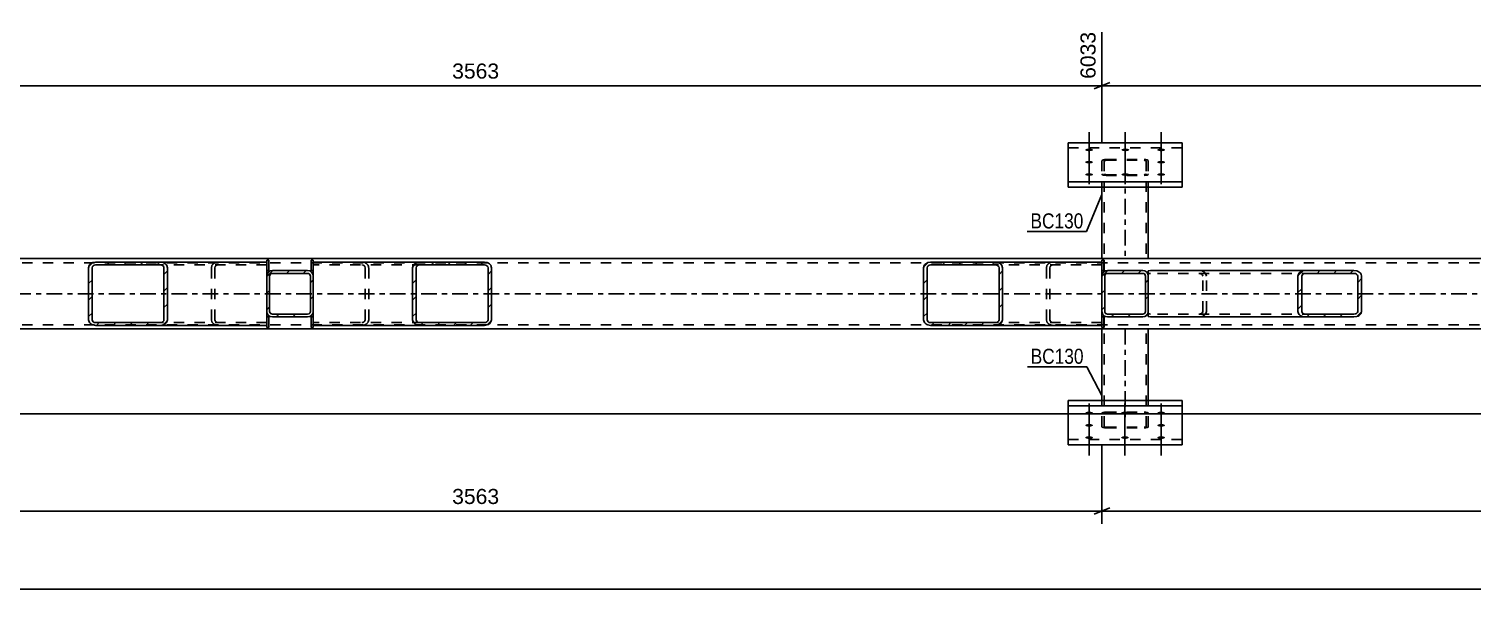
# Model space of a CAD drawing. Header units: millimetres. Extents: x -90 to 1099, y -612 to 229.
# Drawn here: x 196 to 469.6, y -394.3 to -288 of the extents above; entities that cross this region are included whole.
import ezdxf

# ---------------------------------------------------------------- set-up
doc = ezdxf.new("R2010")
doc.units = ezdxf.units.MM
doc.linetypes.add('DXK_LINE_DOT2', pattern=[3.9198, 1.9599, -1.9599])
doc.linetypes.add('DXK_LINE_DOT3', pattern=[5.9187, 2.979, -0.9799, 0.9799, -0.9799])
doc.styles.add('Arial', font='ARIAL.TTF', dxfattribs={"height": 0.2})
doc.styles.add('Arial Narrow', font='ARIALN.TTF', dxfattribs={"height": 0.2})

# ---------------------------------------------------------------- blocks, each defined once
blk = doc.blocks.new('Part-761555022-1783 - 1777')
at = {"color": 2, "linetype": 'Continuous'}
for p, q in [((241.1, -331.84), (241.1, -331.84)), ((241.1, -331.84), (241.5, -331.84)), ((241.1, -331.84), (241.1, -332.36)), ((241.1, -333.84), (241.5, -333.84)), ((241.5, -331.84), (241.5, -331.84)), ((241.5, -333.84), (241.5, -331.84)), ((241.5, -333.84), (241.5, -333.84))]:
    blk.add_line(p, q, dxfattribs=at)
at = {"color": 7, "linetype": 'DXK_LINE_DOT2'}
for p, q in [((241.1, -333.84), (241.1, -331.84)), ((241.1, -332.36), (241.1, -333.84)), ((241.5, -331.84), (241.5, -333.84)), ((241.5, -333.84), (241.5, -333.84))]:
    blk.add_line(p, q, dxfattribs=at)
blk = doc.blocks.new('Part-761555022-1896 - 1777')
at = {"linetype": 'Continuous'}
h = blk.add_hatch(dxfattribs=at)
h.set_pattern_fill('', scale=0.7, style=0, pattern_type=0)
h.set_pattern_definition([(45, (249.243, -342.5605), (-1.57154, 1.57154), [])])
h.paths.add_polyline_path([(248.83, -342.64), (249.24, -342.56), (249.59, -342.33), (249.82, -341.98), (249.9, -341.58), (249.9, -334.91), (249.82, -334.5), (249.59, -334.15), (249.24, -333.92), (248.83, -333.84), (242.17, -333.84), (241.76, -333.92), (241.41, -334.15), (241.18, -334.5), (241.1, -334.91), (241.1, -341.58), (241.18, -341.98), (241.41, -342.33), (241.76, -342.56), (242.17, -342.64)])
h.paths.add_polyline_path([(241.96, -342.07), (241.79, -341.95), (241.68, -341.78), (241.63, -341.58), (241.63, -334.91), (241.68, -334.7), (241.79, -334.53), (241.96, -334.42), (242.17, -334.38), (248.83, -334.38), (249.04, -334.42), (249.21, -334.53), (249.33, -334.7), (249.37, -334.91), (249.37, -341.58), (249.33, -341.78), (249.21, -341.95), (249.04, -342.07), (248.83, -342.11), (242.17, -342.11)])
at = {"color": 7, "linetype": 'DXK_LINE_DOT2'}
for p, q in [((241.76, -333.92), (242.17, -333.84)), ((242.17, -333.84), (248.83, -333.84)), ((248.83, -333.84), (249.24, -333.92)), ((241.1, -334.91), (241.18, -334.5)), ((241.1, -341.58), (241.1, -334.91)), ((241.68, -334.7), (241.63, -334.91)), ((241.63, -341.58), (241.63, -334.91)), ((242.17, -334.38), (241.96, -334.42)), ((242.17, -334.38), (248.83, -334.38)), ((249.04, -334.42), (248.83, -334.38)), ((249.37, -334.91), (249.33, -334.7)), ((249.37, -341.58), (249.37, -334.91)), ((249.82, -334.5), (249.9, -334.91)), ((249.9, -341.58), (249.9, -334.91)), ((241.18, -341.98), (241.1, -341.58)), ((241.63, -341.58), (241.68, -341.78)), ((241.96, -342.07), (242.17, -342.11)), ((248.83, -342.11), (249.04, -342.07)), ((249.33, -341.78), (249.37, -341.58)), ((249.9, -341.58), (249.82, -341.98)), ((242.17, -342.64), (241.76, -342.56)), ((242.17, -342.11), (248.83, -342.11)), ((242.17, -342.64), (248.83, -342.64)), ((249.24, -342.56), (248.83, -342.64))]:
    blk.add_line(p, q, dxfattribs=at)
at = {"color": 2, "linetype": 'Continuous'}
for p, q in [((242.17, -333.84), (241.76, -333.92)), ((242.17, -333.84), (248.83, -333.84)), ((249.24, -333.92), (248.83, -333.84)), ((241.18, -334.5), (241.1, -334.91)), ((241.1, -341.58), (241.1, -334.91)), ((241.63, -334.91), (241.68, -334.7)), ((241.63, -341.58), (241.63, -334.91)), ((241.96, -334.42), (242.17, -334.38)), ((242.17, -334.38), (248.83, -334.38)), ((248.83, -334.38), (249.04, -334.42)), ((249.33, -334.7), (249.37, -334.91)), ((249.37, -341.58), (249.37, -334.91)), ((249.9, -334.91), (249.82, -334.5)), ((249.9, -341.58), (249.9, -334.91)), ((241.1, -341.58), (241.18, -341.98)), ((241.68, -341.78), (241.63, -341.58)), ((242.17, -342.11), (241.96, -342.07)), ((249.04, -342.07), (248.83, -342.11)), ((249.37, -341.58), (249.33, -341.78)), ((249.82, -341.98), (249.9, -341.58)), ((241.76, -342.56), (242.17, -342.64)), ((242.17, -342.11), (248.83, -342.11)), ((242.17, -342.64), (248.83, -342.64)), ((248.83, -342.64), (249.24, -342.56))]:
    blk.add_line(p, q, dxfattribs=at)
at = {"color": 7, "linetype": 'DXK_LINE_DOT3'}
blk.add_line((245.5, -338.24), (245.5, -338.24), dxfattribs=at)
at = {"color": 7, "linetype": 'DXK_LINE_DOT2'}
for centre, radius, start, end in [((242.17, -334.91), 1.07, 112.5, 157.5), ((242.17, -334.91), 0.533, 112.5, 157.5), ((248.83, -334.91), 0.533, 22.5, 67.5), ((248.83, -334.91), 1.07, 22.5, 67.5), ((242.17, -341.58), 1.07, 202.5, 247.5), ((242.17, -341.58), 0.533, 202.5, 247.5), ((248.83, -341.58), 0.533, 292.5, 337.5), ((248.83, -341.58), 1.07, 292.5, 337.5)]:
    blk.add_arc(centre, radius, start, end, dxfattribs=at)
at = {"color": 2, "linetype": 'Continuous'}
for centre, radius, start, end in [((242.17, -334.91), 1.07, 112.5, 157.5), ((242.17, -334.91), 0.533, 112.5, 157.5), ((248.83, -334.91), 0.533, 22.5, 67.5), ((248.83, -334.91), 1.07, 22.5, 67.5), ((242.17, -341.58), 1.07, 202.5, 247.5), ((242.17, -341.58), 0.533, 202.5, 247.5), ((248.83, -341.58), 0.533, 292.5, 337.5), ((248.83, -341.58), 1.07, 292.5, 337.5)]:
    blk.add_arc(centre, radius, start, end, dxfattribs=at)
blk = doc.blocks.new('Part-761555022-1781 - 1777')
at = {"color": 2, "linetype": 'Continuous'}
for p, q in [((399.44, -331.84), (399.43, -331.84)), ((399.43, -331.84), (399.83, -331.84)), ((399.43, -333.84), (399.43, -331.84)), ((399.43, -333.84), (399.83, -333.84)), ((399.83, -331.84), (399.84, -331.84)), ((399.83, -333.84), (399.83, -331.84)), ((399.84, -333.84), (399.83, -333.84))]:
    blk.add_line(p, q, dxfattribs=at)
at = {"color": 7, "linetype": 'DXK_LINE_DOT2'}
for p, q in [((399.44, -333.84), (399.44, -331.84)), ((399.84, -331.84), (399.84, -333.84)), ((399.84, -333.84), (399.84, -333.84))]:
    blk.add_line(p, q, dxfattribs=at)
blk = doc.blocks.new('Part-761555022-1782 - 1777')
at = {"color": 2, "linetype": 'Continuous'}
for p, q in [((399.44, -342.64), (399.43, -342.64)), ((399.43, -342.64), (399.43, -344.64)), ((399.43, -342.64), (399.83, -342.64)), ((399.83, -344.64), (399.43, -344.64)), ((399.83, -342.64), (399.84, -342.64)), ((399.83, -342.64), (399.83, -344.64)), ((399.84, -344.64), (399.83, -344.64))]:
    blk.add_line(p, q, dxfattribs=at)
at = {"color": 7, "linetype": 'DXK_LINE_DOT2'}
for p, q in [((399.44, -344.64), (399.44, -342.64)), ((399.84, -342.64), (399.84, -344.64))]:
    blk.add_line(p, q, dxfattribs=at)
blk = doc.blocks.new('Part-761555022-1784 - 1777')
at = {"color": 2, "linetype": 'Continuous'}
for p, q in [((241.1, -342.64), (241.5, -342.64)), ((241.1, -344.64), (241.1, -344.12)), ((241.5, -344.64), (241.1, -344.64)), ((241.5, -342.64), (241.5, -342.64)), ((241.5, -342.64), (241.5, -344.64)), ((241.5, -344.64), (241.5, -344.64))]:
    blk.add_line(p, q, dxfattribs=at)
at = {"color": 7, "linetype": 'DXK_LINE_DOT2'}
for p, q in [((241.1, -344.64), (241.1, -342.64)), ((241.1, -344.12), (241.1, -342.64)), ((241.5, -342.64), (241.5, -344.64))]:
    blk.add_line(p, q, dxfattribs=at)
blk = doc.blocks.new('Part-761555022-1794 - 1777')
at = {"color": 2, "linetype": 'Continuous'}
for p, q in [((249.5, -344.64), (249.5, -342.64)), ((249.9, -342.64), (249.5, -342.64)), ((249.5, -344.64), (249.5, -342.64)), ((249.9, -344.64), (249.5, -344.64)), ((249.9, -344.64), (249.9, -344.24))]:
    blk.add_line(p, q, dxfattribs=at)
at = {"color": 7, "linetype": 'DXK_LINE_DOT2'}
for p, q in [((249.5, -342.64), (249.5, -342.64)), ((249.5, -344.64), (249.5, -344.64)), ((249.9, -344.64), (249.9, -342.64)), ((249.9, -344.24), (249.9, -342.64))]:
    blk.add_line(p, q, dxfattribs=at)
blk = doc.blocks.new('Part-761555022-1842 - 1777')
at = {"color": 7, "linetype": 'DXK_LINE_DOT2'}
for p, q in [((399.5, -312.95), (399.44, -313.05)), ((399.44, -313.05), (399.44, -317.99)), ((399.68, -312.86), (399.5, -312.95)), ((399.94, -312.8), (399.68, -312.86)), ((399.84, -313.05), (399.87, -313)), ((399.84, -313.05), (399.84, -331.58)), ((399.87, -313), (399.96, -312.96)), ((400.24, -312.78), (399.94, -312.8)), ((399.96, -312.96), (400.09, -312.93)), ((400.09, -312.93), (400.24, -312.92)), ((400.24, -312.78), (407.44, -312.78)), ((400.24, -312.92), (407.44, -312.92)), ((407.75, -312.8), (407.44, -312.78)), ((407.44, -312.92), (407.6, -312.93)), ((407.6, -312.93), (407.73, -312.96)), ((407.73, -312.96), (407.81, -313)), ((408.01, -312.86), (407.75, -312.8)), ((407.81, -313), (407.84, -313.05)), ((407.84, -313.05), (407.84, -331.58)), ((408.18, -312.95), (408.01, -312.86)), ((408.24, -313.05), (408.18, -312.95)), ((408.24, -313.05), (408.24, -317.99)), ((399.44, -315.52), (399.5, -315.62)), ((399.5, -315.62), (399.68, -315.71)), ((399.68, -315.71), (399.94, -315.77)), ((399.87, -315.57), (399.84, -315.52)), ((399.96, -315.61), (399.87, -315.57)), ((399.94, -315.77), (400.24, -315.79)), ((400.09, -315.64), (399.96, -315.61)), ((400.24, -315.65), (400.09, -315.64)), ((400.24, -315.65), (407.44, -315.65)), ((400.24, -315.79), (407.44, -315.79)), ((407.6, -315.64), (407.44, -315.65)), ((407.44, -315.79), (407.75, -315.77)), ((407.73, -315.61), (407.6, -315.64)), ((407.81, -315.57), (407.73, -315.61)), ((407.75, -315.77), (408.01, -315.71)), ((407.84, -315.52), (407.81, -315.57)), ((408.01, -315.71), (408.18, -315.62)), ((408.18, -315.62), (408.24, -315.52)), ((399.44, -331.58), (408.24, -331.58))]:
    blk.add_line(p, q, dxfattribs=at)
at = {"color": 7, "linetype": 'DXK_LINE_DOT3'}
blk.add_line((403.84, -314.29), (403.84, -331.58), dxfattribs=at)
at = {"color": 2, "linetype": 'Continuous'}
for p, q in [((399.44, -317.99), (399.44, -331.58)), ((408.24, -331.58), (408.24, -317.99))]:
    blk.add_line(p, q, dxfattribs=at)
blk = doc.blocks.new('Part-761555022-1793 - 1777')
at = {"color": 2, "linetype": 'Continuous'}
for p, q in [((249.9, -331.84), (249.5, -331.84)), ((249.5, -333.84), (249.5, -331.84)), ((249.5, -333.84), (249.5, -331.84)), ((249.9, -333.84), (249.5, -333.84)), ((249.9, -331.84), (249.9, -332.24))]:
    blk.add_line(p, q, dxfattribs=at)
at = {"color": 7, "linetype": 'DXK_LINE_DOT2'}
for p, q in [((249.5, -331.84), (249.5, -331.84)), ((249.5, -333.84), (249.5, -333.84)), ((249.9, -333.84), (249.9, -331.84)), ((249.9, -332.24), (249.9, -333.84))]:
    blk.add_line(p, q, dxfattribs=at)
blk = doc.blocks.new('Bolt-761555022-1798 - 1777')
at = {"linetype": 'Continuous'}
for points in [[(397.01, -360.61), (397.16, -360.62), (397.31, -360.63), (397.44, -360.66), (397.56, -360.69), (397.65, -360.74), (397.71, -360.79), (397.74, -360.84), (397.74, -360.89), (397.71, -360.94), (397.65, -360.99), (397.56, -361.03), (397.44, -361.07), (397.31, -361.09), (397.16, -361.11), (397.01, -361.11), (396.86, -361.11), (396.71, -361.09), (396.58, -361.07), (396.47, -361.03), (396.38, -360.99), (396.31, -360.94), (396.28, -360.89), (396.28, -360.84), (396.31, -360.79), (396.38, -360.74), (396.47, -360.69), (396.58, -360.66), (396.71, -360.63), (396.86, -360.62)], [(403.81, -360.61), (403.96, -360.62), (404.11, -360.63), (404.24, -360.66), (404.36, -360.69), (404.45, -360.74), (404.51, -360.79), (404.54, -360.84), (404.54, -360.89), (404.51, -360.94), (404.45, -360.99), (404.36, -361.03), (404.24, -361.07), (404.11, -361.09), (403.96, -361.11), (403.81, -361.11), (403.66, -361.11), (403.51, -361.09), (403.38, -361.07), (403.27, -361.03), (403.18, -360.99), (403.11, -360.94), (403.08, -360.89), (403.08, -360.84), (403.11, -360.79), (403.18, -360.74), (403.27, -360.69), (403.38, -360.66), (403.51, -360.63), (403.66, -360.62)], [(410.68, -360.61), (410.83, -360.62), (410.98, -360.63), (411.11, -360.66), (411.22, -360.69), (411.31, -360.74), (411.37, -360.79), (411.41, -360.84), (411.41, -360.89), (411.37, -360.94), (411.31, -360.99), (411.22, -361.03), (411.11, -361.07), (410.98, -361.09), (410.83, -361.11), (410.68, -361.11), (410.52, -361.11), (410.38, -361.09), (410.25, -361.07), (410.13, -361.03), (410.04, -360.99), (409.98, -360.94), (409.95, -360.89), (409.95, -360.84), (409.98, -360.79), (410.04, -360.74), (410.13, -360.69), (410.25, -360.66), (410.38, -360.63), (410.52, -360.62)], [(397.01, -362.96), (397.16, -362.97), (397.31, -362.98), (397.44, -363.01), (397.56, -363.04), (397.65, -363.09), (397.71, -363.13), (397.74, -363.19), (397.74, -363.24), (397.71, -363.29), (397.65, -363.34), (397.56, -363.38), (397.44, -363.41), (397.31, -363.44), (397.16, -363.46), (397.01, -363.46), (396.86, -363.46), (396.71, -363.44), (396.58, -363.41), (396.47, -363.38), (396.38, -363.34), (396.31, -363.29), (396.28, -363.24), (396.28, -363.19), (396.31, -363.13), (396.38, -363.09), (396.47, -363.04), (396.58, -363.01), (396.71, -362.98), (396.86, -362.97)], [(410.68, -362.96), (410.83, -362.97), (410.98, -362.98), (411.11, -363.01), (411.22, -363.04), (411.31, -363.09), (411.37, -363.13), (411.41, -363.19), (411.41, -363.24), (411.37, -363.29), (411.31, -363.34), (411.22, -363.38), (411.11, -363.41), (410.98, -363.44), (410.83, -363.46), (410.68, -363.46), (410.52, -363.46), (410.38, -363.44), (410.25, -363.41), (410.13, -363.38), (410.04, -363.34), (409.98, -363.29), (409.95, -363.24), (409.95, -363.19), (409.98, -363.13), (410.04, -363.09), (410.13, -363.04), (410.25, -363.01), (410.38, -362.98), (410.52, -362.97)], [(397.01, -365.29), (397.16, -365.29), (397.31, -365.31), (397.44, -365.33), (397.56, -365.37), (397.65, -365.41), (397.71, -365.46), (397.74, -365.51), (397.74, -365.56), (397.71, -365.61), (397.65, -365.66), (397.56, -365.7), (397.44, -365.74), (397.31, -365.77), (397.16, -365.78), (397.01, -365.79), (396.86, -365.78), (396.71, -365.77), (396.58, -365.74), (396.47, -365.7), (396.38, -365.66), (396.31, -365.61), (396.28, -365.56), (396.28, -365.51), (396.31, -365.46), (396.38, -365.41), (396.47, -365.37), (396.58, -365.33), (396.71, -365.31), (396.86, -365.29)], [(403.81, -365.29), (403.96, -365.29), (404.11, -365.31), (404.24, -365.33), (404.36, -365.37), (404.45, -365.41), (404.51, -365.46), (404.54, -365.51), (404.54, -365.56), (404.51, -365.61), (404.45, -365.66), (404.36, -365.7), (404.24, -365.74), (404.11, -365.77), (403.96, -365.78), (403.81, -365.79), (403.66, -365.78), (403.51, -365.77), (403.38, -365.74), (403.27, -365.7), (403.18, -365.66), (403.11, -365.61), (403.08, -365.56), (403.08, -365.51), (403.11, -365.46), (403.18, -365.41), (403.27, -365.37), (403.38, -365.33), (403.51, -365.31), (403.66, -365.29)], [(410.68, -365.29), (410.83, -365.29), (410.98, -365.31), (411.11, -365.33), (411.22, -365.37), (411.31, -365.41), (411.37, -365.46), (411.41, -365.51), (411.41, -365.56), (411.37, -365.61), (411.31, -365.66), (411.22, -365.7), (411.11, -365.74), (410.98, -365.77), (410.83, -365.78), (410.68, -365.79), (410.52, -365.78), (410.38, -365.77), (410.25, -365.74), (410.13, -365.7), (410.04, -365.66), (409.98, -365.61), (409.95, -365.56), (409.95, -365.51), (409.98, -365.46), (410.04, -365.41), (410.13, -365.37), (410.25, -365.33), (410.38, -365.31), (410.52, -365.29)]]:
    blk.add_hatch(color=1, dxfattribs=at).paths.add_polyline_path(points)
at = {"color": 1, "linetype": 'Continuous'}
for p, q in [((397.01, -359.05), (397.01, -364.25)), ((403.81, -359.05), (403.81, -364.25)), ((410.68, -359.05), (410.68, -364.25)), ((397.01, -361.39), (397.01, -366.59)), ((397.01, -363.72), (397.01, -368.92)), ((403.81, -363.72), (403.81, -368.92)), ((410.68, -361.39), (410.68, -366.59)), ((410.68, -363.72), (410.68, -368.92))]:
    blk.add_line(p, q, dxfattribs=at)
blk = doc.blocks.new('Part-761555022-1813 - 1777')
at = {"linetype": 'Continuous'}
h = blk.add_hatch(dxfattribs=at)
h.set_pattern_fill('', scale=0.7, style=0, pattern_type=0)
h.set_pattern_definition([(45, (447.7795, -342.5605), (-1.57154, 1.57154), [])])
h.paths.add_polyline_path([(447.22, -342.64), (447.78, -342.56), (448.25, -342.33), (448.57, -341.98), (448.68, -341.58), (448.68, -334.91), (448.57, -334.5), (448.25, -334.15), (447.78, -333.92), (447.22, -333.84), (438.07, -333.84), (437.51, -333.92), (437.03, -334.15), (436.71, -334.5), (436.6, -334.91), (436.6, -341.58), (436.71, -341.98), (437.03, -342.33), (437.51, -342.56), (438.07, -342.64)])
h.paths.add_polyline_path([(437.79, -342.07), (437.55, -341.95), (437.39, -341.78), (437.34, -341.58), (437.34, -334.91), (437.39, -334.7), (437.55, -334.53), (437.79, -334.42), (438.07, -334.38), (447.22, -334.38), (447.5, -334.42), (447.74, -334.53), (447.9, -334.7), (447.95, -334.91), (447.95, -341.58), (447.9, -341.78), (447.74, -341.95), (447.5, -342.07), (447.22, -342.11), (438.07, -342.11)])
at = {"color": 2, "linetype": 'Continuous'}
for p, q in [((408.23, -333.9), (408.66, -333.84)), ((438.07, -333.84), (408.66, -333.84)), ((438.07, -333.84), (437.51, -333.92)), ((438.07, -333.84), (447.22, -333.84)), ((447.78, -333.92), (447.22, -333.84)), ((408.23, -333.9), (408.23, -334.91)), ((436.71, -334.5), (436.6, -334.91)), ((436.6, -341.58), (436.6, -334.91)), ((437.34, -334.91), (437.39, -334.7)), ((437.34, -341.58), (437.34, -334.91)), ((437.79, -334.42), (438.07, -334.38)), ((438.07, -334.38), (447.22, -334.38)), ((447.22, -334.38), (447.5, -334.42)), ((447.9, -334.7), (447.95, -334.91)), ((447.95, -341.58), (447.95, -334.91)), ((448.68, -334.91), (448.57, -334.5)), ((448.68, -341.58), (448.68, -334.91)), ((408.23, -342.56), (408.23, -341.58)), ((436.6, -341.58), (436.71, -341.98)), ((437.39, -341.78), (437.34, -341.58)), ((438.07, -342.11), (437.79, -342.07)), ((447.5, -342.07), (447.22, -342.11)), ((447.95, -341.58), (447.9, -341.78)), ((448.57, -341.98), (448.68, -341.58)), ((408.23, -342.58), (408.23, -342.56)), ((408.66, -342.64), (408.23, -342.58)), ((438.07, -342.64), (408.66, -342.64)), ((437.51, -342.56), (438.07, -342.64)), ((438.07, -342.11), (447.22, -342.11)), ((438.07, -342.64), (447.22, -342.64)), ((447.22, -342.64), (447.78, -342.56))]:
    blk.add_line(p, q, dxfattribs=at)
at = {"color": 7, "linetype": 'DXK_LINE_DOT2'}
for p, q in [((417.81, -333.84), (418.38, -333.92)), ((447.22, -333.84), (438.07, -333.84)), ((408.23, -333.9), (408.23, -334.49)), ((408.38, -334.42), (408.23, -334.49)), ((408.23, -342.33), (408.23, -334.91)), ((408.66, -334.38), (408.38, -334.42)), ((447.22, -334.38), (408.66, -334.38)), ((418.09, -334.42), (417.81, -334.38)), ((418.55, -334.91), (418.49, -334.7)), ((418.55, -341.58), (418.55, -334.91)), ((419.17, -334.5), (419.28, -334.91)), ((419.28, -341.58), (419.28, -334.91)), ((408.23, -342), (408.38, -342.07)), ((408.38, -342.07), (408.66, -342.11)), ((417.81, -342.11), (418.09, -342.07)), ((418.49, -341.78), (418.55, -341.58)), ((419.28, -341.58), (419.17, -341.98)), ((447.22, -342.11), (408.66, -342.11)), ((418.38, -342.56), (417.81, -342.64)), ((447.22, -342.64), (438.07, -342.64))]:
    blk.add_line(p, q, dxfattribs=at)
for centre, radius, start, end in [((417.93, -335.06), 0.668, 32.4104, 75.4453), ((418.04, -335.22), 1.34, 32.4104, 75.4453), ((417.93, -341.42), 0.668, 284.5547, 327.5896), ((418.04, -341.27), 1.34, 284.5547, 327.5896)]:
    blk.add_arc(centre, radius, start, end, dxfattribs=at)
at = {"color": 2, "linetype": 'Continuous'}
for centre, radius, start, end in [((437.84, -335.22), 1.34, 104.5547, 147.5896), ((437.96, -335.06), 0.668, 104.5547, 147.5896), ((447.33, -335.06), 0.668, 32.4104, 75.4453), ((447.44, -335.22), 1.34, 32.4104, 75.4453), ((437.84, -341.27), 1.34, 212.4104, 255.4453), ((437.96, -341.42), 0.668, 212.4104, 255.4453), ((447.33, -341.42), 0.668, 284.5547, 327.5896), ((447.44, -341.27), 1.34, 284.5547, 327.5896)]:
    blk.add_arc(centre, radius, start, end, dxfattribs=at)
blk = doc.blocks.new('Part-761555022-1815 - 1777')
at = {"linetype": 'Continuous'}
h = blk.add_hatch(dxfattribs=at)
h.set_pattern_fill('', scale=0.7, style=0, pattern_type=0)
h.set_pattern_definition([(45, (282.8844, -344.1605), (-1.57154, 1.57154), [])])
h.paths.add_polyline_path([(282.38, -344.24), (282.88, -344.16), (283.32, -343.93), (283.6, -343.58), (283.71, -343.18), (283.71, -333.31), (283.6, -332.9), (283.32, -332.55), (282.88, -332.32), (282.38, -332.24), (270.07, -332.24), (269.57, -332.32), (269.13, -332.55), (268.85, -332.9), (268.74, -333.31), (268.74, -343.18), (268.85, -343.58), (269.13, -343.93), (269.57, -344.16), (270.07, -344.24)])
h.paths.add_polyline_path([(269.82, -343.67), (269.6, -343.55), (269.46, -343.38), (269.41, -343.18), (269.41, -333.31), (269.46, -333.1), (269.6, -332.93), (269.82, -332.82), (270.07, -332.78), (282.38, -332.78), (282.63, -332.82), (282.85, -332.93), (282.99, -333.1), (283.04, -333.31), (283.04, -343.18), (282.99, -343.38), (282.85, -343.55), (282.63, -343.67), (282.38, -343.71), (270.07, -343.71)])
at = {"color": 2, "linetype": 'Continuous'}
for p, q in [((249.9, -332.24), (249.9, -332.55)), ((270.07, -332.24), (249.9, -332.24)), ((249.9, -332.55), (249.9, -334.91)), ((268.85, -332.9), (268.74, -333.31)), ((268.74, -343.18), (268.74, -333.31)), ((269.41, -333.31), (269.46, -333.1)), ((269.41, -343.18), (269.41, -333.31)), ((270.07, -332.24), (269.57, -332.32)), ((269.82, -332.82), (270.07, -332.78)), ((270.07, -332.24), (282.38, -332.24)), ((270.07, -332.78), (282.38, -332.78)), ((282.88, -332.32), (282.38, -332.24)), ((282.38, -332.78), (282.63, -332.82)), ((282.99, -333.1), (283.04, -333.31)), ((283.04, -343.18), (283.04, -333.31)), ((283.71, -333.31), (283.6, -332.9)), ((283.71, -343.18), (283.71, -333.31)), ((249.9, -343.18), (249.9, -341.58)), ((249.9, -343.93), (249.9, -343.18)), ((249.9, -344.24), (249.9, -343.93)), ((270.07, -344.24), (249.9, -344.24)), ((268.74, -343.18), (268.85, -343.58)), ((269.46, -343.38), (269.41, -343.18)), ((269.57, -344.16), (270.07, -344.24)), ((270.07, -343.71), (269.82, -343.67)), ((270.07, -343.71), (282.38, -343.71)), ((270.07, -344.24), (282.38, -344.24)), ((282.63, -343.67), (282.38, -343.71)), ((282.38, -344.24), (282.88, -344.16)), ((283.04, -343.18), (282.99, -343.38)), ((283.6, -343.58), (283.71, -343.18))]:
    blk.add_line(p, q, dxfattribs=at)
at = {"color": 7, "linetype": 'DXK_LINE_DOT2'}
for p, q in [((282.38, -332.78), (249.9, -332.78)), ((259.1, -332.24), (259.61, -332.32)), ((259.35, -332.82), (259.1, -332.78)), ((259.76, -333.31), (259.71, -333.1)), ((259.76, -343.18), (259.76, -333.31)), ((260.33, -332.9), (260.43, -333.31)), ((260.43, -343.18), (260.43, -333.31)), ((282.38, -332.24), (270.07, -332.24)), ((249.9, -334.91), (249.9, -341.58)), ((249.9, -343.58), (249.9, -343.18)), ((249.9, -344.16), (249.9, -343.58)), ((282.38, -343.71), (249.9, -343.71)), ((259.1, -343.71), (259.35, -343.67)), ((259.61, -344.16), (259.1, -344.24)), ((259.71, -343.38), (259.76, -343.18)), ((260.43, -343.18), (260.33, -343.58)), ((282.38, -344.24), (270.07, -344.24))]:
    blk.add_line(p, q, dxfattribs=at)
for centre, radius, start, end in [((259.17, -333.4), 0.615, 29.251, 73.2822), ((259.25, -333.5), 1.23, 29.251, 73.2822), ((259.17, -343.08), 0.615, 286.7178, 330.749), ((259.25, -342.98), 1.23, 286.7178, 330.749)]:
    blk.add_arc(centre, radius, start, end, dxfattribs=at)
at = {"color": 2, "linetype": 'Continuous'}
for centre, radius, start, end in [((269.92, -333.5), 1.23, 106.7178, 150.749), ((270, -333.4), 0.615, 106.7178, 150.749), ((282.45, -333.4), 0.615, 29.251, 73.2822), ((282.53, -333.5), 1.23, 29.251, 73.2822), ((269.92, -342.98), 1.23, 209.251, 253.2822), ((270, -343.08), 0.615, 209.251, 253.2822), ((282.45, -343.08), 0.615, 286.7178, 330.749), ((282.53, -342.98), 1.23, 286.7178, 330.749)]:
    blk.add_arc(centre, radius, start, end, dxfattribs=at)
blk = doc.blocks.new('Part-761555022-1882 - 1777')
at = {"color": 2, "linetype": 'Continuous'}
for p, q in [((399.44, -358.49), (399.44, -344.91)), ((408.24, -358.49), (408.24, -344.91))]:
    blk.add_line(p, q, dxfattribs=at)
at = {"color": 7, "linetype": 'DXK_LINE_DOT2'}
for p, q in [((408.24, -344.91), (399.44, -344.91)), ((399.84, -363.43), (399.84, -344.91)), ((407.84, -363.43), (407.84, -344.91)), ((399.44, -363.43), (399.44, -358.49)), ((408.24, -363.43), (408.24, -358.49)), ((399.5, -360.86), (399.44, -360.97)), ((399.68, -360.77), (399.5, -360.86)), ((399.94, -360.71), (399.68, -360.77)), ((399.84, -360.97), (399.87, -360.91)), ((399.87, -360.91), (399.96, -360.87)), ((400.24, -360.69), (399.94, -360.71)), ((399.96, -360.87), (400.09, -360.84)), ((400.09, -360.84), (400.24, -360.83)), ((400.24, -360.69), (407.44, -360.69)), ((400.24, -360.83), (407.44, -360.83)), ((407.75, -360.71), (407.44, -360.69)), ((407.44, -360.83), (407.6, -360.84)), ((407.6, -360.84), (407.73, -360.87)), ((407.73, -360.87), (407.81, -360.91)), ((408.01, -360.77), (407.75, -360.71)), ((407.81, -360.91), (407.84, -360.97)), ((408.18, -360.86), (408.01, -360.77)), ((408.24, -360.97), (408.18, -360.86)), ((399.44, -363.43), (399.5, -363.53)), ((399.5, -363.53), (399.68, -363.62)), ((399.68, -363.62), (399.94, -363.68)), ((399.87, -363.48), (399.84, -363.43)), ((399.96, -363.53), (399.87, -363.48)), ((399.94, -363.68), (400.24, -363.7)), ((400.09, -363.56), (399.96, -363.53)), ((400.24, -363.57), (400.09, -363.56)), ((400.24, -363.57), (407.44, -363.57)), ((400.24, -363.7), (407.44, -363.7)), ((407.6, -363.56), (407.44, -363.57)), ((407.44, -363.7), (407.75, -363.68)), ((407.73, -363.53), (407.6, -363.56)), ((407.81, -363.48), (407.73, -363.53)), ((407.75, -363.68), (408.01, -363.62)), ((407.84, -363.43), (407.81, -363.48)), ((408.01, -363.62), (408.18, -363.53)), ((408.18, -363.53), (408.24, -363.43))]:
    blk.add_line(p, q, dxfattribs=at)
at = {"color": 7, "linetype": 'DXK_LINE_DOT3'}
blk.add_line((403.84, -344.91), (403.84, -362.2), dxfattribs=at)
blk = doc.blocks.new('Bolt-761555022-1818 - 1777')
at = {"linetype": 'Continuous'}
for points in [[(397.01, -311.2), (396.86, -311.19), (396.71, -311.18), (396.58, -311.15), (396.47, -311.11), (396.38, -311.07), (396.31, -311.02), (396.28, -310.97), (396.28, -310.92), (396.31, -310.87), (396.38, -310.82), (396.47, -310.78), (396.58, -310.74), (396.71, -310.72), (396.86, -310.7), (397.01, -310.7), (397.16, -310.7), (397.31, -310.72), (397.44, -310.74), (397.56, -310.78), (397.65, -310.82), (397.71, -310.87), (397.74, -310.92), (397.74, -310.97), (397.71, -311.02), (397.65, -311.07), (397.56, -311.11), (397.44, -311.15), (397.31, -311.18), (397.16, -311.19)], [(403.88, -311.2), (403.72, -311.19), (403.58, -311.18), (403.45, -311.15), (403.33, -311.11), (403.24, -311.07), (403.18, -311.02), (403.15, -310.97), (403.15, -310.92), (403.18, -310.87), (403.24, -310.82), (403.33, -310.78), (403.45, -310.74), (403.58, -310.72), (403.72, -310.7), (403.88, -310.7), (404.03, -310.7), (404.18, -310.72), (404.31, -310.74), (404.42, -310.78), (404.51, -310.82), (404.57, -310.87), (404.61, -310.92), (404.61, -310.97), (404.57, -311.02), (404.51, -311.07), (404.42, -311.11), (404.31, -311.15), (404.18, -311.18), (404.03, -311.19)], [(410.68, -311.2), (410.52, -311.19), (410.38, -311.18), (410.25, -311.15), (410.13, -311.11), (410.04, -311.07), (409.98, -311.02), (409.95, -310.97), (409.95, -310.92), (409.98, -310.87), (410.04, -310.82), (410.13, -310.78), (410.25, -310.74), (410.38, -310.72), (410.52, -310.7), (410.68, -310.7), (410.83, -310.7), (410.98, -310.72), (411.11, -310.74), (411.22, -310.78), (411.31, -310.82), (411.37, -310.87), (411.41, -310.92), (411.41, -310.97), (411.37, -311.02), (411.31, -311.07), (411.22, -311.11), (411.11, -311.15), (410.98, -311.18), (410.83, -311.19)], [(397.01, -313.52), (396.86, -313.52), (396.71, -313.5), (396.58, -313.48), (396.47, -313.44), (396.38, -313.4), (396.31, -313.35), (396.28, -313.3), (396.28, -313.25), (396.31, -313.2), (396.38, -313.15), (396.47, -313.1), (396.58, -313.07), (396.71, -313.04), (396.86, -313.03), (397.01, -313.02), (397.16, -313.03), (397.31, -313.04), (397.44, -313.07), (397.56, -313.1), (397.65, -313.15), (397.71, -313.2), (397.74, -313.25), (397.74, -313.3), (397.71, -313.35), (397.65, -313.4), (397.56, -313.44), (397.44, -313.48), (397.31, -313.5), (397.16, -313.52)], [(410.68, -313.52), (410.52, -313.52), (410.38, -313.5), (410.25, -313.48), (410.13, -313.44), (410.04, -313.4), (409.98, -313.35), (409.95, -313.3), (409.95, -313.25), (409.98, -313.2), (410.04, -313.15), (410.13, -313.1), (410.25, -313.07), (410.38, -313.04), (410.52, -313.03), (410.68, -313.02), (410.83, -313.03), (410.98, -313.04), (411.11, -313.07), (411.22, -313.1), (411.31, -313.15), (411.37, -313.2), (411.41, -313.25), (411.41, -313.3), (411.37, -313.35), (411.31, -313.4), (411.22, -313.44), (411.11, -313.48), (410.98, -313.5), (410.83, -313.52)], [(397.01, -315.87), (396.86, -315.87), (396.71, -315.85), (396.58, -315.82), (396.47, -315.79), (396.38, -315.75), (396.31, -315.7), (396.28, -315.65), (396.28, -315.59), (396.31, -315.54), (396.38, -315.5), (396.47, -315.45), (396.58, -315.42), (396.71, -315.39), (396.86, -315.38), (397.01, -315.37), (397.16, -315.38), (397.31, -315.39), (397.44, -315.42), (397.56, -315.45), (397.65, -315.5), (397.71, -315.54), (397.74, -315.59), (397.74, -315.65), (397.71, -315.7), (397.65, -315.75), (397.56, -315.79), (397.44, -315.82), (397.31, -315.85), (397.16, -315.87)], [(403.88, -315.87), (403.72, -315.87), (403.58, -315.85), (403.45, -315.82), (403.33, -315.79), (403.24, -315.75), (403.18, -315.7), (403.15, -315.65), (403.15, -315.59), (403.18, -315.54), (403.24, -315.5), (403.33, -315.45), (403.45, -315.42), (403.58, -315.39), (403.72, -315.38), (403.88, -315.37), (404.03, -315.38), (404.18, -315.39), (404.31, -315.42), (404.42, -315.45), (404.51, -315.5), (404.57, -315.54), (404.61, -315.59), (404.61, -315.65), (404.57, -315.7), (404.51, -315.75), (404.42, -315.79), (404.31, -315.82), (404.18, -315.85), (404.03, -315.87)], [(410.68, -315.87), (410.52, -315.87), (410.38, -315.85), (410.25, -315.82), (410.13, -315.79), (410.04, -315.75), (409.98, -315.7), (409.95, -315.65), (409.95, -315.59), (409.98, -315.54), (410.04, -315.5), (410.13, -315.45), (410.25, -315.42), (410.38, -315.39), (410.52, -315.38), (410.68, -315.37), (410.83, -315.38), (410.98, -315.39), (411.11, -315.42), (411.22, -315.45), (411.31, -315.5), (411.37, -315.54), (411.41, -315.59), (411.41, -315.65), (411.37, -315.7), (411.31, -315.75), (411.22, -315.79), (411.11, -315.82), (410.98, -315.85), (410.83, -315.87)]]:
    blk.add_hatch(color=1, dxfattribs=at).paths.add_polyline_path(points)
at = {"color": 1, "linetype": 'Continuous'}
for p, q in [((397.01, -312.76), (397.01, -307.56)), ((403.88, -312.76), (403.88, -307.56)), ((410.68, -312.76), (410.68, -307.56)), ((397.01, -315.09), (397.01, -309.89)), ((410.68, -315.09), (410.68, -309.89)), ((397.01, -317.44), (397.01, -312.24)), ((403.88, -317.44), (403.88, -312.24)), ((410.68, -317.44), (410.68, -312.24))]:
    blk.add_line(p, q, dxfattribs=at)
blk = doc.blocks.new('Part-761555022-1885 - 1777')
at = {"linetype": 'Continuous'}
h = blk.add_hatch(dxfattribs=at)
h.set_pattern_fill('', scale=0.7, style=0, pattern_type=0)
h.set_pattern_definition([(45, (379.7703, -344.1605), (-1.57154, 1.57154), [])])
h.paths.add_polyline_path([(379.26, -344.24), (379.77, -344.16), (380.2, -343.93), (380.49, -343.58), (380.59, -343.18), (380.59, -333.31), (380.49, -332.9), (380.2, -332.55), (379.77, -332.32), (379.26, -332.24), (366.96, -332.24), (366.45, -332.32), (366.02, -332.55), (365.73, -332.9), (365.63, -333.31), (365.63, -343.18), (365.73, -343.58), (366.02, -343.93), (366.45, -344.16), (366.96, -344.24)])
h.paths.add_polyline_path([(366.71, -343.67), (366.49, -343.55), (366.35, -343.38), (366.3, -343.18), (366.3, -333.31), (366.35, -333.1), (366.49, -332.93), (366.71, -332.82), (366.96, -332.78), (379.26, -332.78), (379.52, -332.82), (379.73, -332.93), (379.88, -333.1), (379.93, -333.31), (379.93, -343.18), (379.88, -343.38), (379.73, -343.55), (379.52, -343.67), (379.26, -343.71), (366.96, -343.71)])
at = {"color": 2, "linetype": 'Continuous'}
for p, q in [((365.73, -332.9), (365.63, -333.31)), ((365.63, -343.18), (365.63, -333.31)), ((366.3, -333.31), (366.35, -333.1)), ((366.3, -343.18), (366.3, -333.31)), ((366.96, -332.24), (366.45, -332.32)), ((366.71, -332.82), (366.96, -332.78)), ((366.96, -332.24), (379.26, -332.24)), ((366.96, -332.78), (379.26, -332.78)), ((379.26, -332.24), (399.43, -332.24)), ((379.77, -332.32), (379.26, -332.24)), ((379.26, -332.78), (379.52, -332.82)), ((379.88, -333.1), (379.93, -333.31)), ((379.93, -343.18), (379.93, -333.31)), ((380.59, -333.31), (380.49, -332.9)), ((380.59, -343.18), (380.59, -333.31)), ((399.43, -333.84), (399.43, -334.91)), ((399.43, -342.64), (399.43, -341.58)), ((365.63, -343.18), (365.73, -343.58)), ((366.35, -343.38), (366.3, -343.18)), ((366.45, -344.16), (366.96, -344.24)), ((366.96, -343.71), (366.71, -343.67)), ((366.96, -343.71), (379.26, -343.71)), ((366.96, -344.24), (379.26, -344.24)), ((379.52, -343.67), (379.26, -343.71)), ((379.26, -344.24), (379.77, -344.16)), ((399.43, -344.24), (379.26, -344.24)), ((379.93, -343.18), (379.88, -343.38)), ((380.49, -343.58), (380.59, -343.18))]:
    blk.add_line(p, q, dxfattribs=at)
at = {"color": 7, "linetype": 'DXK_LINE_DOT2'}
for p, q in [((379.26, -332.24), (366.96, -332.24)), ((399.43, -332.78), (366.96, -332.78)), ((388.91, -333.31), (389.01, -332.9)), ((388.91, -343.18), (388.91, -333.31)), ((389.62, -333.1), (389.57, -333.31)), ((389.57, -343.18), (389.57, -333.31)), ((389.73, -332.32), (390.24, -332.24)), ((390.24, -332.78), (389.98, -332.82)), ((399.43, -332.24), (399.43, -333.84)), ((399.43, -333.31), (399.43, -341.58)), ((399.43, -341.58), (399.43, -334.91)), ((399.43, -343.71), (366.96, -343.71)), ((379.26, -344.24), (366.96, -344.24)), ((389.01, -343.58), (388.91, -343.18)), ((389.57, -343.18), (389.62, -343.38)), ((390.24, -344.24), (389.73, -344.16)), ((389.98, -343.67), (390.24, -343.71)), ((399.43, -344.24), (399.43, -342.64))]:
    blk.add_line(p, q, dxfattribs=at)
at = {"color": 2, "linetype": 'Continuous'}
for centre, radius, start, end in [((366.81, -333.5), 1.23, 106.7178, 150.749), ((366.88, -333.4), 0.615, 106.7178, 150.749), ((379.34, -333.4), 0.615, 29.251, 73.2822), ((379.42, -333.5), 1.23, 29.251, 73.2822), ((366.81, -342.98), 1.23, 209.251, 253.2822), ((366.88, -343.08), 0.615, 209.251, 253.2822), ((379.34, -343.08), 0.615, 286.7178, 330.749), ((379.42, -342.98), 1.23, 286.7178, 330.749)]:
    blk.add_arc(centre, radius, start, end, dxfattribs=at)
at = {"color": 7, "linetype": 'DXK_LINE_DOT2'}
for centre, radius, start, end in [((390.08, -333.5), 1.23, 106.7178, 150.749), ((390.16, -333.4), 0.615, 106.7178, 150.749), ((390.08, -342.98), 1.23, 209.251, 253.2822), ((390.16, -343.08), 0.615, 209.251, 253.2822)]:
    blk.add_arc(centre, radius, start, end, dxfattribs=at)
blk = doc.blocks.new('Part-761555022-1908 - 1777')
at = {"color": 2, "linetype": 'Continuous'}
for p, q in [((414.68, -358.49), (393.01, -358.49)), ((393.01, -358.49), (393.01, -366.91)), ((414.68, -366.91), (414.68, -358.49)), ((393.01, -359.49), (414.68, -359.49)), ((393.01, -366.91), (414.68, -366.91))]:
    blk.add_line(p, q, dxfattribs=at)
at = {"color": 7, "linetype": 'DXK_LINE_DOT2'}
blk.add_line((393.01, -365.9), (414.68, -365.9), dxfattribs=at)
blk = doc.blocks.new('Part-761555022-1886 - 1777')
at = {"linetype": 'Continuous'}
h = blk.add_hatch(dxfattribs=at)
h.set_pattern_fill('', scale=0.7, style=0, pattern_type=0)
h.set_pattern_definition([(45, (221.4372, -344.1605), (-1.57154, 1.57154), [])])
h.paths.add_polyline_path([(220.93, -344.24), (221.44, -344.16), (221.87, -343.93), (222.16, -343.58), (222.26, -343.18), (222.26, -333.31), (222.16, -332.9), (221.87, -332.55), (221.44, -332.32), (220.93, -332.24), (208.63, -332.24), (208.12, -332.32), (207.69, -332.55), (207.4, -332.9), (207.3, -333.31), (207.3, -343.18), (207.4, -343.58), (207.69, -343.93), (208.12, -344.16), (208.63, -344.24)])
h.paths.add_polyline_path([(208.37, -343.67), (208.16, -343.55), (208.01, -343.38), (207.96, -343.18), (207.96, -333.31), (208.01, -333.1), (208.16, -332.93), (208.37, -332.82), (208.63, -332.78), (220.93, -332.78), (221.18, -332.82), (221.4, -332.93), (221.54, -333.1), (221.59, -333.31), (221.59, -343.18), (221.54, -343.38), (221.4, -343.55), (221.18, -343.67), (220.93, -343.71), (208.63, -343.71)])
at = {"color": 2, "linetype": 'Continuous'}
for p, q in [((207.4, -332.9), (207.3, -333.31)), ((207.3, -343.18), (207.3, -333.31)), ((207.96, -333.31), (208.01, -333.1)), ((207.96, -343.18), (207.96, -333.31)), ((208.63, -332.24), (208.12, -332.32)), ((208.37, -332.82), (208.63, -332.78)), ((208.63, -332.24), (220.93, -332.24)), ((208.63, -332.78), (220.93, -332.78)), ((241.1, -332.24), (220.93, -332.24)), ((221.44, -332.32), (220.93, -332.24)), ((220.93, -332.78), (221.18, -332.82)), ((221.54, -333.1), (221.59, -333.31)), ((221.59, -343.18), (221.59, -333.31)), ((222.26, -333.31), (222.16, -332.9)), ((222.26, -343.18), (222.26, -333.31)), ((241.1, -332.36), (241.1, -333.31)), ((241.1, -333.31), (241.1, -334.91)), ((241.1, -343.18), (241.1, -341.58)), ((207.3, -343.18), (207.4, -343.58)), ((208.01, -343.38), (207.96, -343.18)), ((208.12, -344.16), (208.63, -344.24)), ((208.63, -343.71), (208.37, -343.67)), ((208.63, -343.71), (220.93, -343.71)), ((208.63, -344.24), (220.93, -344.24)), ((221.18, -343.67), (220.93, -343.71)), ((220.93, -344.24), (221.44, -344.16)), ((241.1, -344.24), (220.93, -344.24)), ((221.59, -343.18), (221.54, -343.38)), ((222.16, -343.58), (222.26, -343.18)), ((241.1, -344.12), (241.1, -343.18))]:
    blk.add_line(p, q, dxfattribs=at)
at = {"color": 7, "linetype": 'DXK_LINE_DOT2'}
for p, q in [((220.93, -332.24), (208.63, -332.24)), ((241.1, -332.78), (208.63, -332.78)), ((230.58, -333.31), (230.68, -332.9)), ((230.58, -343.18), (230.58, -333.31)), ((231.29, -333.1), (231.24, -333.31)), ((231.24, -343.18), (231.24, -333.31)), ((231.4, -332.32), (231.91, -332.24)), ((231.91, -332.78), (231.65, -332.82)), ((241.1, -332.24), (241.1, -332.36)), ((241.1, -332.32), (241.1, -332.36)), ((241.1, -333.31), (241.1, -332.55)), ((241.1, -334.91), (241.1, -341.58)), ((241.1, -343.71), (208.63, -343.71)), ((220.93, -344.24), (208.63, -344.24)), ((230.68, -343.58), (230.58, -343.18)), ((231.24, -343.18), (231.29, -343.38)), ((231.91, -344.24), (231.4, -344.16)), ((231.65, -343.67), (231.91, -343.71)), ((241.1, -344.24), (241.1, -343.38))]:
    blk.add_line(p, q, dxfattribs=at)
at = {"color": 2, "linetype": 'Continuous'}
for centre, radius, start, end in [((208.47, -333.5), 1.23, 106.7178, 150.749), ((208.55, -333.4), 0.615, 106.7178, 150.749), ((221.01, -333.4), 0.615, 29.251, 73.2822), ((221.08, -333.5), 1.23, 29.251, 73.2822), ((208.47, -342.98), 1.23, 209.251, 253.2822), ((208.55, -343.08), 0.615, 209.251, 253.2822), ((221.01, -343.08), 0.615, 286.7178, 330.749), ((221.08, -342.98), 1.23, 286.7178, 330.749)]:
    blk.add_arc(centre, radius, start, end, dxfattribs=at)
at = {"color": 7, "linetype": 'DXK_LINE_DOT2'}
for centre, radius, start, end in [((231.75, -333.5), 1.23, 106.7178, 150.749), ((231.83, -333.4), 0.615, 106.7178, 150.749), ((231.75, -342.98), 1.23, 209.251, 253.2822), ((231.83, -343.08), 0.615, 209.251, 253.2822)]:
    blk.add_arc(centre, radius, start, end, dxfattribs=at)
blk = doc.blocks.new('Part-761555022-1895 - 1777')
at = {"linetype": 'Continuous'}
h = blk.add_hatch(dxfattribs=at)
h.set_pattern_fill('', scale=0.7, style=0, pattern_type=0)
h.set_pattern_definition([(45, (407.576, -342.5605), (-1.57154, 1.57154), [])])
h.paths.add_polyline_path([(407.17, -342.64), (407.58, -342.56), (407.92, -342.33), (408.15, -341.98), (408.23, -341.58), (408.23, -334.91), (408.15, -334.5), (407.92, -334.15), (407.58, -333.92), (407.17, -333.84), (400.5, -333.84), (400.09, -333.92), (399.75, -334.15), (399.52, -334.5), (399.43, -334.91), (399.43, -341.58), (399.52, -341.98), (399.75, -342.33), (400.09, -342.56), (400.5, -342.64)])
h.paths.add_polyline_path([(400.3, -342.07), (400.12, -341.95), (400.01, -341.78), (399.97, -341.58), (399.97, -334.91), (400.01, -334.7), (400.12, -334.53), (400.3, -334.42), (400.5, -334.38), (407.17, -334.38), (407.37, -334.42), (407.54, -334.53), (407.66, -334.7), (407.7, -334.91), (407.7, -341.58), (407.66, -341.78), (407.54, -341.95), (407.37, -342.07), (407.17, -342.11), (400.5, -342.11)])
at = {"color": 7, "linetype": 'DXK_LINE_DOT2'}
for p, q in [((400.09, -333.92), (400.5, -333.84)), ((400.5, -333.84), (407.17, -333.84)), ((407.17, -333.84), (407.58, -333.92)), ((399.43, -334.91), (399.52, -334.5)), ((399.43, -341.58), (399.43, -334.91)), ((400.01, -334.7), (399.97, -334.91)), ((399.97, -341.58), (399.97, -334.91)), ((400.5, -334.38), (400.3, -334.42)), ((400.5, -334.38), (407.17, -334.38)), ((407.37, -334.42), (407.17, -334.38)), ((407.7, -334.91), (407.66, -334.7)), ((407.7, -341.58), (407.7, -334.91)), ((408.15, -334.5), (408.23, -334.91)), ((408.23, -341.58), (408.23, -334.91)), ((399.52, -341.98), (399.43, -341.58)), ((399.97, -341.58), (400.01, -341.78)), ((400.3, -342.07), (400.5, -342.11)), ((407.17, -342.11), (407.37, -342.07)), ((407.66, -341.78), (407.7, -341.58)), ((408.23, -341.58), (408.15, -341.98)), ((400.5, -342.64), (400.09, -342.56)), ((400.5, -342.11), (407.17, -342.11)), ((400.5, -342.64), (407.17, -342.64)), ((407.58, -342.56), (407.17, -342.64))]:
    blk.add_line(p, q, dxfattribs=at)
at = {"color": 2, "linetype": 'Continuous'}
for p, q in [((400.5, -333.84), (400.09, -333.92)), ((400.5, -333.84), (407.17, -333.84)), ((407.58, -333.92), (407.17, -333.84)), ((399.52, -334.5), (399.43, -334.91)), ((399.43, -341.58), (399.43, -334.91)), ((399.97, -334.91), (400.01, -334.7)), ((399.97, -341.58), (399.97, -334.91)), ((400.3, -334.42), (400.5, -334.38)), ((400.5, -334.38), (407.17, -334.38)), ((407.17, -334.38), (407.37, -334.42)), ((407.66, -334.7), (407.7, -334.91)), ((407.7, -341.58), (407.7, -334.91)), ((408.23, -334.91), (408.15, -334.5)), ((408.23, -341.58), (408.23, -334.91)), ((399.43, -341.58), (399.52, -341.98)), ((400.01, -341.78), (399.97, -341.58)), ((400.5, -342.11), (400.3, -342.07)), ((407.37, -342.07), (407.17, -342.11)), ((407.7, -341.58), (407.66, -341.78)), ((408.15, -341.98), (408.23, -341.58)), ((400.09, -342.56), (400.5, -342.64)), ((400.5, -342.11), (407.17, -342.11)), ((400.5, -342.64), (407.17, -342.64)), ((407.17, -342.64), (407.58, -342.56))]:
    blk.add_line(p, q, dxfattribs=at)
at = {"color": 7, "linetype": 'DXK_LINE_DOT3'}
blk.add_line((403.83, -338.24), (403.83, -338.24), dxfattribs=at)
at = {"color": 7, "linetype": 'DXK_LINE_DOT2'}
for centre, radius, start, end in [((400.5, -334.91), 1.07, 112.5, 157.5), ((400.5, -334.91), 0.533, 112.5, 157.5), ((407.17, -334.91), 0.533, 22.5, 67.5), ((407.17, -334.91), 1.07, 22.5, 67.5), ((400.5, -341.58), 1.07, 202.5, 247.5), ((400.5, -341.58), 0.533, 202.5, 247.5), ((407.17, -341.58), 0.533, 292.5, 337.5), ((407.17, -341.58), 1.07, 292.5, 337.5)]:
    blk.add_arc(centre, radius, start, end, dxfattribs=at)
at = {"color": 2, "linetype": 'Continuous'}
for centre, radius, start, end in [((400.5, -334.91), 1.07, 112.5, 157.5), ((400.5, -334.91), 0.533, 112.5, 157.5), ((407.17, -334.91), 0.533, 22.5, 67.5), ((407.17, -334.91), 1.07, 22.5, 67.5), ((400.5, -341.58), 1.07, 202.5, 247.5), ((400.5, -341.58), 0.533, 202.5, 247.5), ((407.17, -341.58), 0.533, 292.5, 337.5), ((407.17, -341.58), 1.07, 292.5, 337.5)]:
    blk.add_arc(centre, radius, start, end, dxfattribs=at)
blk = doc.blocks.new('Part-761555022-1923 - 1777')
at = {"color": 2, "linetype": 'Continuous'}
for p, q in [((414.68, -309.58), (393.01, -309.58)), ((393.01, -309.58), (393.01, -317.99)), ((414.68, -317.99), (414.68, -309.58)), ((393.01, -316.99), (414.68, -316.99)), ((393.01, -317.99), (414.68, -317.99))]:
    blk.add_line(p, q, dxfattribs=at)
at = {"color": 7, "linetype": 'DXK_LINE_DOT2'}
blk.add_line((393.01, -310.58), (414.68, -310.58), dxfattribs=at)
blk = doc.blocks.new('Part-761555022-1989 - 1777')
at = {"color": 2, "linetype": 'Continuous'}
for p, q in [((45.43, -331.58), (968.84, -331.58)), ((960.84, -344.91), (45.43, -344.91))]:
    blk.add_line(p, q, dxfattribs=at)
at = {"color": 7, "linetype": 'DXK_LINE_DOT2'}
for p, q in [((968.84, -332.38), (45.43, -332.38)), ((968.84, -344.11), (45.43, -344.11))]:
    blk.add_line(p, q, dxfattribs=at)
at = {"color": 7, "linetype": 'DXK_LINE_DOT3'}
blk.add_line((45.43, -338.24), (968.84, -338.24), dxfattribs=at)
blk = doc.blocks.new('StraightDimension-761555022-2144 - 1777')
at = {"color": 7, "linetype": 'Continuous'}
blk.add_line((-1.67, -394.3), (968.84, -394.3), dxfattribs=at)
blk = doc.blocks.new('StraightDimension-761555022-2046 - 1777')
at = {"color": 7, "linetype": 'Continuous'}
for p, q in [((399.44, -366.9), (399.44, -381.89)), ((400.94, -378.89), (397.94, -380.09)), ((399.44, -379.49), (799.44, -379.49))]:
    blk.add_line(p, q, dxfattribs=at)
blk = doc.blocks.new('StraightDimension-761555022-2055 - 1777')
at = {"color": 7, "linetype": 'Continuous'}
for p, q in [((161.94, -366.9), (161.94, -381.89)), ((399.44, -366.9), (399.44, -381.89)), ((163.44, -378.89), (160.44, -380.09)), ((161.94, -379.49), (399.44, -379.49)), ((397.94, -380.09), (400.94, -378.89))]:
    blk.add_line(p, q, dxfattribs=at)
at = {"color": 0}
blk.add_wipeout([(285.74, -378.74), (285.74, -374.54), (275.64, -374.54), (275.64, -378.74)], dxfattribs=at)
at = {"color": 3, "style": 'Arial'}
blk.add_text('3563', height=2.865, dxfattribs=at).set_placement((276.24, -378.14))
blk = doc.blocks.new('StraightDimension-761555022-2076 - 1777')
at = {"color": 7, "linetype": 'Continuous'}
blk.add_line((0, -361.04), (968.84, -361.04), dxfattribs=at)
blk = doc.blocks.new('StraightDimension-761555022-2114 - 1777')
at = {"color": 7, "linetype": 'Continuous'}
for p, q in [((161.94, -309.58), (161.94, -288.58)), ((399.44, -309.58), (399.44, -288.58)), ((163.44, -298.17), (160.44, -299.37)), ((397.94, -299.37), (400.94, -298.17)), ((161.94, -298.77), (399.44, -298.77))]:
    blk.add_line(p, q, dxfattribs=at)
at = {"color": 0, "linetype": 'Continuous'}
blk.add_wipeout([(398.84, -287.98), (394.64, -287.98), (394.64, -298.07), (398.84, -298.07)], dxfattribs=at)
at = {"color": 0}
blk.add_wipeout([(285.74, -298.02), (285.74, -293.82), (275.64, -293.82), (275.64, -298.02)], dxfattribs=at)
at = {"color": 3, "linetype": 'Continuous', "style": 'Arial'}
blk.add_text('6033', height=2.865, rotation=90.0002, dxfattribs=at).set_placement((398.24, -297.47))
at = {"color": 3, "style": 'Arial'}
blk.add_text('3563', height=2.865, dxfattribs=at).set_placement((276.24, -297.42))
blk = doc.blocks.new('StraightDimension-761555022-2123 - 1777')
at = {"color": 7, "linetype": 'Continuous'}
for p, q in [((399.44, -309.58), (399.44, -288.58)), ((400.94, -298.17), (397.94, -299.37)), ((399.44, -298.77), (799.44, -298.77))]:
    blk.add_line(p, q, dxfattribs=at)
blk = doc.blocks.new('Mark-761555022-1838 - 1777')
at = {"color": 0}
blk.add_wipeout([(395.94, -325.85), (395.94, -322.85), (385.89, -322.85), (385.89, -325.85)], dxfattribs=at)
blk.add_wipeout([(395.94, -325.85), (395.94, -322.85), (385.89, -322.85), (385.89, -325.85)], dxfattribs=at)
at = {"color": 30, "linetype": 'Continuous'}
for p in [(399.44, -319.39), (385.29, -326.45)]:
    blk.add_line(p, (396.54, -326.45), dxfattribs=at)
at = {"color": 3, "style": 'Arial Narrow'}
blk.add_text('BC130', height=2.863, dxfattribs=at).set_placement((385.89, -325.85))
blk = doc.blocks.new('Mark-761555022-1878 - 1777')
at = {"color": 0}
blk.add_wipeout([(395.97, -351.54), (395.97, -348.54), (385.93, -348.54), (385.93, -351.54)], dxfattribs=at)
blk.add_wipeout([(395.97, -351.54), (395.97, -348.54), (385.93, -348.54), (385.93, -351.54)], dxfattribs=at)
at = {"color": 30, "linetype": 'Continuous'}
for p in [(385.33, -352.14), (399.44, -357.57)]:
    blk.add_line(p, (396.57, -352.14), dxfattribs=at)
at = {"color": 3, "style": 'Arial Narrow'}
blk.add_text('BC130', height=2.863, dxfattribs=at).set_placement((385.93, -351.54))

msp = doc.modelspace()

# ---------------------------------------------------------------- block references
for name in ['Bolt-761555022-1818 - 1777', 'Part-761555022-1923 - 1777', 'Part-761555022-1842 - 1777', 'Part-761555022-1989 - 1777', 'Part-761555022-1886 - 1777', 'Part-761555022-1783 - 1777', 'Part-761555022-1896 - 1777', 'Part-761555022-1793 - 1777', 'Part-761555022-1815 - 1777', 'Part-761555022-1885 - 1777', 'Part-761555022-1781 - 1777', 'Part-761555022-1895 - 1777', 'Part-761555022-1813 - 1777', 'Part-761555022-1784 - 1777', 'Part-761555022-1794 - 1777', 'Part-761555022-1782 - 1777', 'Part-761555022-1882 - 1777', 'Part-761555022-1908 - 1777', 'Bolt-761555022-1798 - 1777']:
    msp.add_blockref(name, (0, 0))

# ---------------------------------------------------------------- next in the draw order: block references
for name in ['StraightDimension-761555022-2114 - 1777', 'StraightDimension-761555022-2144 - 1777']:
    msp.add_blockref(name, (0, 0))

# ---------------------------------------------------------------- next in the draw order: block references
for name in ['StraightDimension-761555022-2123 - 1777', 'StraightDimension-761555022-2076 - 1777', 'StraightDimension-761555022-2046 - 1777']:
    msp.add_blockref(name, (0, 0))

# ---------------------------------------------------------------- next in the draw order: block references
for name in ['Mark-761555022-1838 - 1777', 'Mark-761555022-1878 - 1777', 'StraightDimension-761555022-2055 - 1777']:
    msp.add_blockref(name, (0, 0))

doc.saveas('drawing.dxf')
